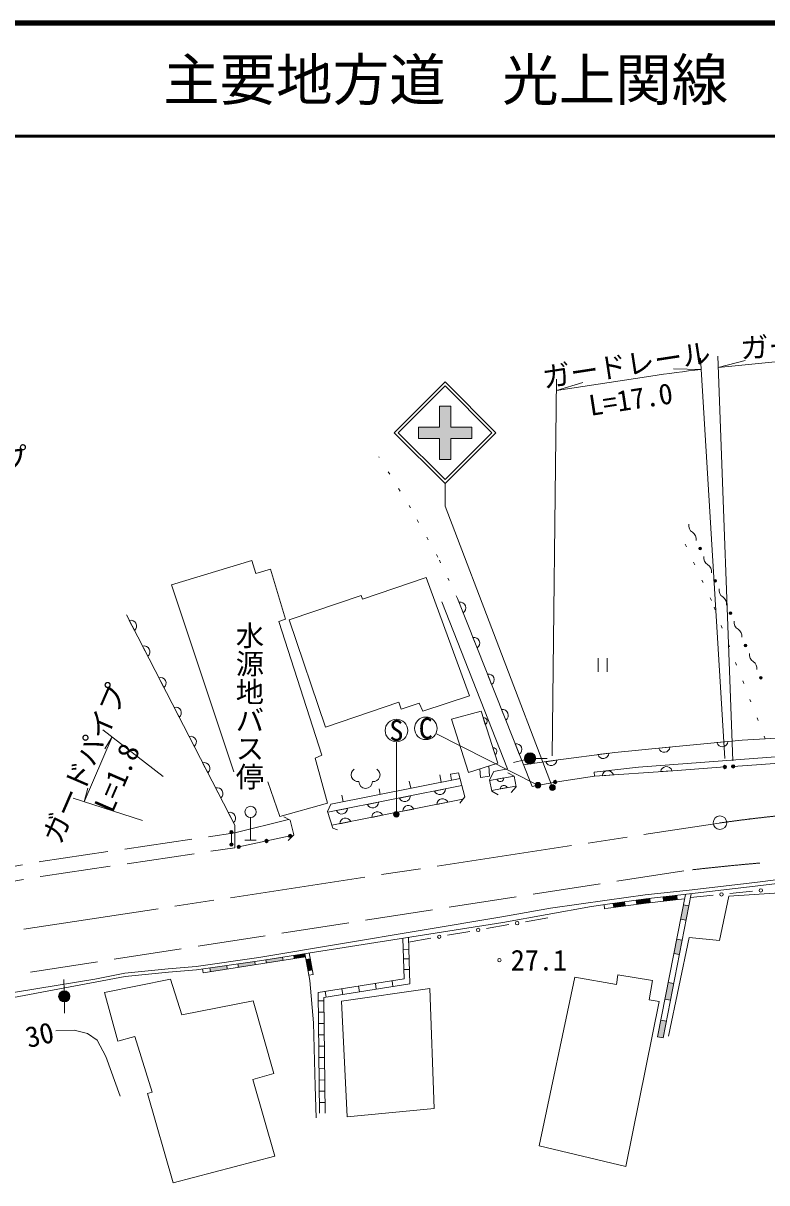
# Model space of a CAD drawing. Units: millimetres, scale not verified. Extents: x 40000 to 680000, y 20000 to 380000.
# Drawn here: x 204355 to 270159, y 277411 to 380000 of the extents above; entities that cross this region are included whole.
import ezdxf
from ezdxf.enums import TextEntityAlignment as Align

# ---------------------------------------------------------------- set-up
doc = ezdxf.new("R2010")
doc.units = ezdxf.units.MM
doc.header["$LTSCALE"] = 1000
for name, pattern in [('CHAIN', [18.5, 12, -1.5, 3.5, -1.5]), ('DASHED', [7.5, 6, -1.5]), ('DOTTED', [1.75, 0.25, -1.5])]:
    doc.linetypes.add(name, pattern=pattern)
for name, color, linetype, lineweight in [('M-BGD', 7, 'Continuous', 13), ('M-BMK', 2, 'CHAIN', 13), ('M-BMK-SRVR', 3, 'Continuous', 13), ('M-STR-HTXT', 7, 'Continuous', 13), ('M-STR-STRC', 7, 'Continuous', 13), ('M-TTL', 2, 'Continuous', 140), ('M-TTL-LINE', 7, 'Continuous', 50)]:
    doc.layers.add(name, color=color, linetype=linetype, lineweight=lineweight)
doc.layers.add('M-BMK-HTXT', color=7, linetype='Continuous')
doc.layers.add('M-TTL-TXT', color=7, linetype='Continuous')
doc.styles.add('@ＭＳ ゴシック', font='')
doc.styles.add('ＭＳ ゴシック', font='')
doc.styles.get('@ＭＳ ゴシック').set_extended_font_data('@MS Gothic')
doc.styles.get('ＭＳ ゴシック').set_extended_font_data('MS Gothic')

msp = doc.modelspace()

# ---------------------------------------------------------------- hatches: boundary and pattern name
at = {"layer": 'M-BGD'}
for points in [[(264201, 333636, 0.41421), (264144, 333478, 0.41421), (264302, 333422, 1)], [(265544, 330778, 0.41421), (265488, 330620, 0.41421), (265645, 330564, 1)], [(266888, 327920, 0.41421), (266831, 327762, 0.41421), (266988, 327706, 1)], [(268231, 325062, 0.41421), (268174, 324905, 0.41421), (268332, 324848, 1)], [(269574, 322204, 0.41421), (269518, 322047, 0.41421), (269675, 321990, 1)], [(248711, 314964, -1), (249711, 314950, -0.41421), (249204, 314457, -0.41421)], [(266301, 314198, -1), (266601, 314198, -1)], [(267031, 314250, -1), (267331, 314250, -1)], [(251274, 312869, -1), (251574, 312869, -1)], [(222633, 308440, -1), (222933, 308440, -1)], [(225741, 307651, -1), (226041, 307651, -1)], [(227832, 308095, -1), (228132, 308095, -1)], [(222633, 307332, -1), (222933, 307332, -1)], [(223279, 307128, -1), (223579, 307128, -1)], [(262182, 302837), (260990, 302702), (261031, 302335), (262224, 302469)], [(257561, 302268), (256570, 302132), (256621, 301765), (257611, 301902)], [(259797, 302568), (259449, 302529), (258607, 302413), (258658, 302046), (259493, 302161), (259839, 302200)], [(263268, 301914), (262777, 302010), (262527, 300734), (263018, 300638)], [(262671, 298872), (262181, 298968), (261930, 297692), (262421, 297596)], [(229276, 297694), (228297, 297540), (228343, 297243), (229332, 297399)], [(222364, 296641), (220880, 296426), (220935, 296076), (222416, 296310)], [(224886, 296699), (224838, 297000), (223354, 296785), (223404, 296465)], [(227309, 297384), (225827, 297151), (225874, 296854), (227355, 297088)], [(229771, 297226), (229378, 297153), (229562, 296170), (229955, 296243)], [(261920, 295045), (261430, 295141), (261141, 293669), (261632, 293573)], [(207997, 293407, -0.41421), (207489, 293899, -0.41421), (207980, 294407, -1)], [(261266, 291711), (260776, 291807), (260487, 290335), (260978, 290239)]]:
    msp.add_hatch(color=256, dxfattribs=at).paths.add_polyline_path(points)
at = {"layer": 'M-STR-HTXT'}
for points in [[(250089, 312758, -1), (249732, 312408, -0.41421), (249735, 312761, -0.41421)], [(251405, 312494, -0.41421), (251305, 312155, -0.41421), (250966, 312255, -1)], [(237599, 310134, -0.41421), (237499, 309795, -0.41421), (237160, 309895, -1)]]:
    msp.add_hatch(color=256, dxfattribs=at).paths.add_polyline_path(points)
at = {"layer": 'M-STR-STRC'}
msp.add_hatch(color=256, dxfattribs=at).paths.add_polyline_path([(241190, 343272), (241190, 341412), (242190, 341412), (242190, 343272), (244050, 343272), (244050, 344272), (242191, 344272), (242191, 346132), (241191, 346132), (241191, 344272), (239330, 344272), (239330, 343272)])

# ---------------------------------------------------------------- linework, layer by layer
at = {"layer": 'M-BGD'}
for p, q in [((242924, 328764), (243290, 327843)), ((223083, 309048), (213487, 327662)), ((213745, 327161), (214199, 326281)), ((244156, 325661), (244521, 324740)), ((214919, 324884), (215373, 324003)), ((255234, 323811), (255234, 322611)), ((256034, 323811), (256034, 322611)), ((245444, 322414), (245809, 321493)), ((216355, 322099), (216809, 321219)), ((217708, 319474), (218162, 318594)), ((246689, 319275), (247055, 318354)), ((245056, 318552), (245248, 317956)), ((219038, 316894), (219492, 316013)), ((247890, 316249), (248255, 315328)), ((266720, 316447), (265734, 316352)), ((245915, 315888), (246107, 315292)), ((249711, 314950), (250711, 314937)), ((256180, 315423), (255198, 315291)), ((261588, 315951), (260601, 315857)), ((220236, 314570), (220690, 313689)), ((248725, 314840), (247753, 314606)), ((251586, 314811), (250606, 314666)), ((231589, 310908), (243012, 313181)), ((238522, 312938), (238646, 312312)), ((241225, 313501), (241355, 312851)), ((245627, 312999), (247792, 313396)), ((246891, 313231), (246275, 313118)), ((254917, 313379), (254876, 313753)), ((255591, 313426), (256580, 313497)), ((260766, 313794), (261755, 313864)), ((221386, 312340), (221840, 311459)), ((231312, 310190), (243172, 312550)), ((235848, 312279), (235948, 311775)), ((241729, 312263), (240757, 312069)), ((245803, 312116), (247954, 312510)), ((246571, 312257), (247186, 312370)), ((231679, 309040), (243273, 311346)), ((232562, 311709), (232678, 311125)), ((235784, 311080), (234813, 310887)), ((238614, 311643), (237643, 311450)), ((240963, 310887), (241935, 311080)), ((222505, 310169), (222959, 309288)), ((233058, 310538), (232086, 310344)), ((235193, 309739), (236164, 309932)), ((237940, 310285), (238912, 310479)), ((227847, 309554), (223083, 308368)), ((223083, 309048), (223083, 307054)), ((224476, 309720), (224476, 307720)), ((232365, 309176), (233337, 309370)), ((222783, 308440), (222783, 307332)), ((223429, 307128), (227982, 308095)), ((223976, 307720), (224976, 307720)), ((262957, 302924), (260487, 290335)), ((263478, 302983), (260978, 290239)), ((260990, 302702), (261031, 302335)), ((262182, 302837), (262224, 302469)), ((263412, 302649), (265402, 302849)), ((266895, 302999), (268885, 303200)), ((255803, 301653), (255752, 302019)), ((256621, 301765), (256570, 302132)), ((257611, 301902), (257561, 302268)), ((258658, 302046), (258607, 302413)), ((259797, 302568), (259839, 302200)), ((262777, 302010), (263268, 301914)), ((248804, 300510), (250775, 300853)), ((262527, 300734), (263018, 300638)), ((241908, 299308), (243879, 299651)), ((245356, 299909), (247327, 300252)), ((238460, 298707), (240431, 299050)), ((262181, 298968), (262671, 298872)), ((228297, 297540), (228343, 297243)), ((229672, 297756), (230030, 295841)), ((237981, 298064), (238481, 298081)), ((261930, 297692), (262421, 297596)), ((220275, 295973), (229332, 297399)), ((222364, 296641), (222416, 296310)), ((223354, 296785), (223404, 296465)), ((224839, 296995), (224886, 296699)), ((225827, 297151), (225874, 296854)), ((227309, 297384), (227355, 297088)), ((229378, 297153), (229771, 297226)), ((238009, 297213), (238509, 297213)), ((220275, 295973), (220223, 296330)), ((220880, 296426), (220935, 296076)), ((229562, 296170), (229955, 296243)), ((229637, 295767), (230030, 295841)), ((238040, 296278), (238540, 296294)), ((207980, 294407), (207964, 295407)), ((232634, 294077), (232556, 294570)), ((234116, 294313), (234037, 294807)), ((235597, 294549), (235518, 295043)), ((237078, 294786), (236999, 295280)), ((261430, 295141), (261920, 295045)), ((207997, 293407), (208014, 292407)), ((230462, 293503), (230962, 293510)), ((231153, 293840), (231074, 294334)), ((261141, 293669), (261632, 293573)), ((230475, 292503), (230975, 292510)), ((230488, 291503), (230987, 291510)), ((260776, 291807), (261266, 291711)), ((230500, 290503), (231000, 290510)), ((260487, 290335), (260978, 290239)), ((230513, 289503), (231013, 289510)), ((230526, 288504), (231026, 288510)), ((230539, 287504), (231039, 287510)), ((230552, 286504), (231052, 286510)), ((230565, 285504), (231065, 285510)), ((230578, 284504), (231078, 284510))]:
    msp.add_line(p, q, dxfattribs=at)
at = {"layer": 'M-BGD', "linetype": 'DOTTED'}
for points in [[(242789, 329105), (241049, 332775), (238636, 337123), (235838, 341623)], [(270021, 316686), (265265, 328923), (262627, 334568)]]:
    msp.add_lwpolyline(points, dxfattribs=at)
at = {"layer": 'M-BGD'}
for points in [[(222990, 313755), (217491, 330309), (224584, 332470), (224938, 331306), (226227, 331699), (227573, 327282), (226963, 327067), (230784, 315238), (230187, 314971), (231298, 311001), (227059, 309815), (225992, 312878)], [(246381, 311739), (245815, 312056), (245614, 313065), (246016, 313801), (247221, 314047), (241407, 328823)], [(242789, 329105), (249384, 312483), (251424, 312869), (254917, 313379), (261843, 313871), (266451, 314198)], [(248633, 314375), (251263, 314763), (256704, 315493), (261201, 315914), (267972, 316568), (275606, 317010), (286578, 317292)], [(286696, 315950), (273279, 315275), (258812, 314187), (254876, 313753)], [(267181, 314250), (272519, 314630), (275932, 314949), (282946, 315155), (286756, 315276)], [(244772, 314029), (244809, 313265), (245614, 313397), (245574, 314288)], [(243006, 310986), (243425, 311551), (242885, 313682), (242161, 313554), (242264, 313032)], [(247548, 311937), (247967, 312441), (247792, 313396), (247244, 313680)], [(231589, 310908), (231289, 310263), (231757, 308796), (232173, 308645)], [(227810, 307703), (228298, 308185), (227967, 309492), (227419, 309777)], [(200410, 293736), (210707, 295439), (213338, 295954), (217172, 296339), (219652, 296551), (225214, 297358), (246700, 300944), (251011, 301721), (256027, 302410), (259405, 302876), (263283, 303313), (269093, 303990), (273292, 304497), (276056, 304672), (284969, 304771), (288400, 304693), (295846, 304188), (306292, 303094), (324551, 301218)], [(254639, 301866), (256075, 302063), (259449, 302529), (263323, 302965), (269135, 303643), (273324, 304149), (276069, 304322), (284967, 304421), (288384, 304344), (292774, 304046)], [(261460, 290392), (263281, 299122), (265984, 298846), (266795, 302760), (271710, 303097), (272645, 302728), (271185, 295225), (272472, 294974), (271608, 289322)], [(200483, 293241), (213382, 295657), (217200, 296040), (219687, 296252), (225260, 297061), (246785, 300451), (254639, 301866)], [(255803, 301653), (256125, 301697), (259493, 302161), (262882, 302543)], [(237948, 299060), (238067, 295450), (230452, 294235), (230590, 283574)], [(238446, 299138), (238581, 295026), (230958, 293809), (231090, 283580)], [(229276, 297694), (229723, 295308), (230034, 291556), (230189, 285967), (230272, 283146)], [(207256, 290864), (208853, 290928), (210037, 290611), (210896, 290040), (211654, 288585), (212945, 285085)]]:
    msp.add_lwpolyline(points, dxfattribs=at)
for points in [[(231121, 317734), (227902, 327220), (234258, 329377), (234383, 329048), (240007, 330959), (243842, 320485), (239722, 319140), (239381, 319851), (237795, 319318), (237585, 319943)], [(242248, 318437), (243773, 313707), (246350, 314538), (244870, 319128)], [(250000, 280673), (253183, 295610), (256847, 294953), (256961, 295811), (260046, 295297), (259762, 293596), (260628, 293451), (257691, 278867)], [(211561, 294247), (212744, 289935), (214234, 290343), (215754, 285430), (215369, 285317), (217617, 277411), (226626, 279759), (224689, 286565), (226521, 287087), (224695, 293502), (218407, 292261), (217395, 295419)], [(232513, 293493), (233030, 283253), (240736, 283985), (240339, 294598)]]:
    msp.add_lwpolyline(points, close=True, dxfattribs=at)
at = {"layer": 'M-BGD', "linetype": 'DASHED'}
for points in [[(198386, 304525), (205924, 305830), (223083, 308368)], [(198457, 303218), (206130, 304546), (223083, 307054)], [(262815, 305018), (184727, 292899), (147680, 285424)]]:
    msp.add_lwpolyline(points, dxfattribs=at)
at = {"layer": 'M-BGD'}
for centre, radius in [((264251, 333529), 118), ((265595, 330671), 118), ((266938, 327813), 118), ((268281, 324955), 118), ((269625, 322097), 118), ((249211, 314957), 500), ((266451, 314198), 150), ((267181, 314250), 150), ((251424, 312869), 150), ((224476, 310220), 500), ((222783, 308440), 150), ((225891, 307651), 150), ((227982, 308095), 150), ((222783, 307332), 150), ((223429, 307128), 150), ((266148, 302924), 150), ((269631, 303275), 150), ((244617, 299780), 150), ((248065, 300381), 150), ((241169, 299179), 150), ((246497, 297109), 150), ((207989, 293907), 500)]:
    msp.add_circle(centre, radius, dxfattribs=at)
for centre, radius, start, end in [((263954, 335570), 717, 171.77666, 238.57364), ((263206, 334346), 717, 351.7766, 58.57358), ((265297, 332712), 717, 171.77666, 238.57364), ((264549, 331488), 717, 351.7766, 58.57358), ((266640, 329854), 717, 171.77666, 238.57364), ((243016, 328268), 505, 302.81076, 100.46895), ((265892, 328630), 717, 351.7766, 58.57358), ((213885, 326676), 505, 308.44349, 106.10168), ((267984, 326996), 717, 171.77666, 238.57364), ((267236, 325772), 717, 351.7766, 58.57358), ((244248, 325164), 505, 302.81076, 100.46895), ((215059, 324399), 505, 308.44349, 106.10168), ((269327, 324138), 717, 171.77666, 238.57364), ((268579, 322914), 717, 351.7766, 58.57358), ((245535, 321918), 505, 302.81076, 100.46895), ((216495, 321614), 505, 308.44349, 106.10168), ((217848, 318989), 505, 308.44349, 106.10168), ((246781, 318778), 505, 302.81076, 100.46895), ((245100, 318237), 318, 297.75589, 97.97362), ((219178, 316409), 505, 308.44349, 106.10168), ((247982, 315752), 505, 302.81076, 100.46895), ((266217, 316496), 505, 196.68453, 354.34272), ((245959, 315573), 318, 297.75589, 97.97362), ((255676, 315454), 505, 198.81094, 356.46913), ((261085, 316001), 505, 196.5826, 354.24079), ((220376, 314085), 505, 308.44349, 106.10168), ((233979, 313505), 600, 122.72029, 277.24592), ((235330, 313505), 600, 262.75408, 57.27971), ((251082, 314835), 505, 199.57839, 357.23658), ((261268, 313732), 505, 15.23555, 172.89374), ((234655, 312909), 600, 180, 360), ((246573, 313228), 318, 200.26938, 0.48711), ((256092, 313364), 505, 15.23555, 172.89374), ((221526, 311854), 505, 308.44349, 106.10168), ((241224, 312262), 505, 202.42267, 0.08086), ((246888, 312260), 318, 20.26938, 180.48711), ((235279, 311079), 505, 202.42267, 0.08086), ((238109, 311642), 505, 202.42267, 0.08086), ((241468, 310888), 505, 22.42267, 180.08086), ((222645, 309683), 505, 308.44349, 106.10168), ((232553, 310537), 505, 202.42267, 0.08086), ((235698, 309739), 505, 22.42267, 180.08086), ((238445, 310286), 505, 22.42267, 180.08086), ((232870, 309177), 505, 22.42267, 180.08086)]:
    msp.add_arc(centre, radius, start, end, dxfattribs=at)
at = {"layer": 'M-BGD', "linetype": 'DASHED'}
msp.add_arc((288923, 81664), 224875, 87.29806, 96.66714, dxfattribs=at)
at = {"layer": 'M-BMK'}
msp.add_line((167850, 294251), (265940, 309238), dxfattribs=at)
msp.add_arc((286083, 167027), 143630, 86.82688, 98.06194, dxfattribs=at)
at = {"layer": 'M-BMK-SRVR'}
msp.add_circle((266010, 309265), 600, dxfattribs=at)
at = {"layer": 'M-STR-HTXT'}
for p, q in [((266455, 314957), (264298, 350366)), ((267143, 314749), (265830, 350542)), ((265867, 349540), (268246, 350146)), ((264358, 349366), (261904, 349414)), ((251152, 315196), (251548, 348511)), ((259899, 348779), (251536, 347498)), ((251536, 347498), (253887, 348204)), ((251186, 312374), (241690, 337272)), ((216746, 313363), (211411, 317489)), ((249910, 312583), (240872, 317163)), ((209749, 311127), (212228, 316857)), ((212228, 316857), (211588, 315809)), ((237379, 310014), (237382, 316429)), ((209749, 311127), (210075, 312311)), ((214926, 309474), (208792, 311433))]:
    msp.add_line(p, q, dxfattribs=at)
for centre in [(249910, 312583), (251186, 312374), (237379, 310014)]:
    msp.add_circle(centre, 250, dxfattribs=at)
for start, end in [(90.36468, 96.32758), (96.80177, 98.20683)]:
    msp.add_arc((286084, 167215), 183443, start, end, dxfattribs=at)
at = {"layer": 'M-STR-STRC'}
for p, q in [((237190, 343772), (241690, 348272)), ((237543, 343772), (241690, 347919)), ((246190, 343772), (241690, 348272)), ((245836, 343772), (241690, 347919)), ((241191, 346132), (242191, 346132)), ((241191, 346132), (241191, 344272)), ((242191, 346132), (242191, 344272)), ((237190, 343772), (241690, 339272)), ((237543, 343772), (241690, 339625)), ((239330, 344272), (241191, 344272)), ((239330, 344272), (239330, 343272)), ((241690, 339625), (245836, 343772)), ((241690, 339272), (246190, 343772)), ((242191, 344272), (244050, 344272)), ((244050, 344272), (244050, 343272)), ((239330, 343272), (241190, 343272)), ((241190, 343272), (241190, 341412)), ((242190, 343272), (242190, 341412)), ((242190, 343272), (244050, 343272)), ((241190, 341412), (242190, 341412)), ((241690, 339272), (241690, 337272))]:
    msp.add_line(p, q, dxfattribs=at)
msp.add_lwpolyline([(239330, 344272), (241191, 344272), (241191, 346132), (242191, 346132), (242191, 344272), (244050, 344272), (244050, 343272), (242190, 343272), (242190, 341412), (241190, 341412), (241190, 343272), (239330, 343272)], close=True, dxfattribs=at)
for centre in [(237382, 317429), (239980, 317615)]:
    msp.add_circle(centre, 1000, dxfattribs=at)
at = {"layer": 'M-TTL'}
msp.add_line((680000, 380000), (40000, 380000), dxfattribs=at)
at = {"layer": 'M-TTL-LINE'}
msp.add_line((40000, 370000), (680000, 370000), dxfattribs=at)

# ---------------------------------------------------------------- texts
at = {"layer": 'M-BGD', "style": 'ＭＳ ゴシック'}
msp.add_text('27.1', height=1833, dxfattribs=at).set_placement((247497, 297109), align=Align.MIDDLE_LEFT)
msp.add_text('30', height=1833, rotation=13.329, dxfattribs=at).set_placement((204593, 290221), align=Align.MIDDLE_LEFT)
at = {"layer": 'M-BMK-HTXT', "style": '@ＭＳ ゴシック'}
msp.add_text('水源地バス停', height=1833, rotation=270, dxfattribs=at).set_placement((224383, 327104), align=Align.MIDDLE_LEFT)
at = {"layer": 'M-STR-HTXT', "style": 'ＭＳ ゴシック'}
for s, rotation, p in [('ガードレール', 3.087, (275386, 350190)), ('ガードレール', 8.711, (257945, 348323)), ('L=17.0', 8.711, (258339, 345279)), ('ガードパイプ', 8.711, (197592, 339076)), ('ガードパイプ', 66.61, (211131, 313931)), ('L=1.8', 66.61, (213997, 312666))]:
    msp.add_text(s, height=1833, rotation=rotation, dxfattribs=at).set_placement(p, align=Align.BOTTOM_CENTER)
at = {"layer": 'M-STR-STRC', "style": 'ＭＳ ゴシック'}
for s, p in [('S', (237382, 317429)), ('C', (239980, 317615))]:
    msp.add_text(s, height=1833, dxfattribs=at).set_placement(p, align=Align.MIDDLE_CENTER)
at = {"layer": 'M-TTL-TXT', "style": 'ＭＳ ゴシック'}
msp.add_text('主要地方道\u3000光上関線', height=3666, dxfattribs=at).set_placement((216734, 375000), align=Align.MIDDLE_LEFT)

doc.saveas('drawing.dxf')
